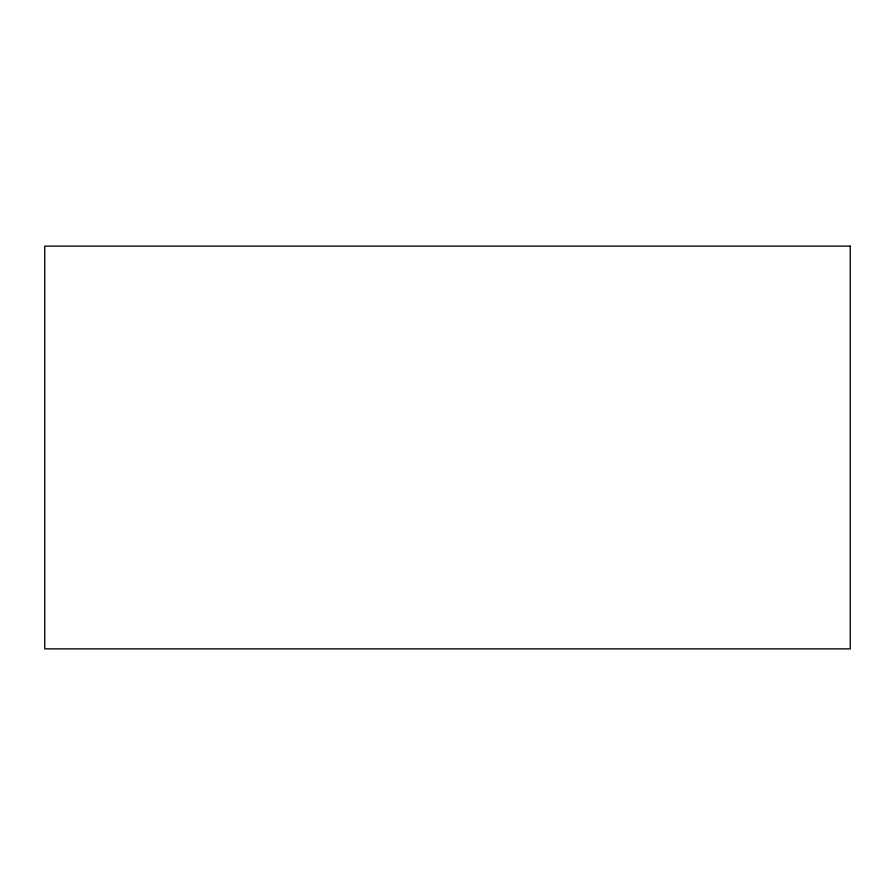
<?xml version="1.0" encoding="UTF-8"?>
<svg xmlns="http://www.w3.org/2000/svg" width="895" height="895" viewBox="0 0 895 895"><rect width="100%" height="100%" fill="white"/><g stroke="black" fill="none" stroke-linecap="round" stroke-linejoin="round"><path stroke-width="1.34" d="M850.25 246.125L44.75 246.125L44.75 648.875L850.25 648.875L850.25 246.125"/></g></svg>
